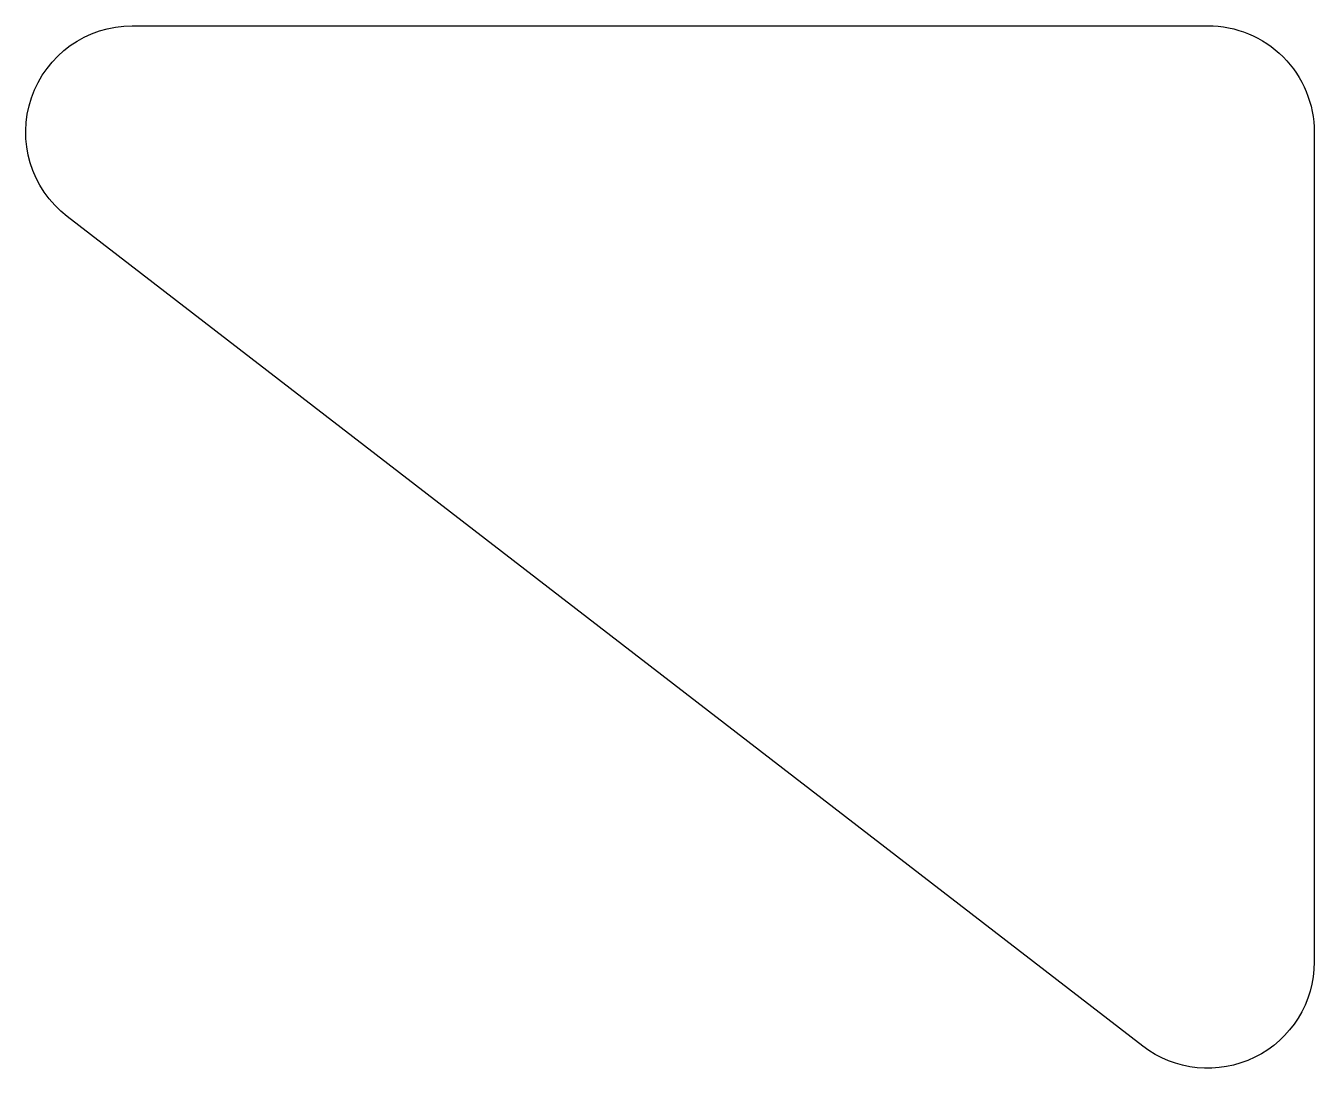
# Model space of a CAD drawing. Header units: millimetres. Extents: x -60.5 to 0, y -49 to 0.
import ezdxf

# ---------------------------------------------------------------- set-up
doc = ezdxf.new("R2010")
doc.units = ezdxf.units.MM
doc.layers.get('0').update_dxf_attribs({"linetype": 'CONTINUOUS'})

msp = doc.modelspace()

# ---------------------------------------------------------------- linework, layer by layer
msp.add_lwpolyline([(0, -5), (0, -43.969, -0.622794), (-8.055, -47.927), (-58.552, -8.958, -0.715549), (-55.497, 0), (-5, 0, -0.414214)], format="xyb", close=True)

doc.saveas('drawing.dxf')
